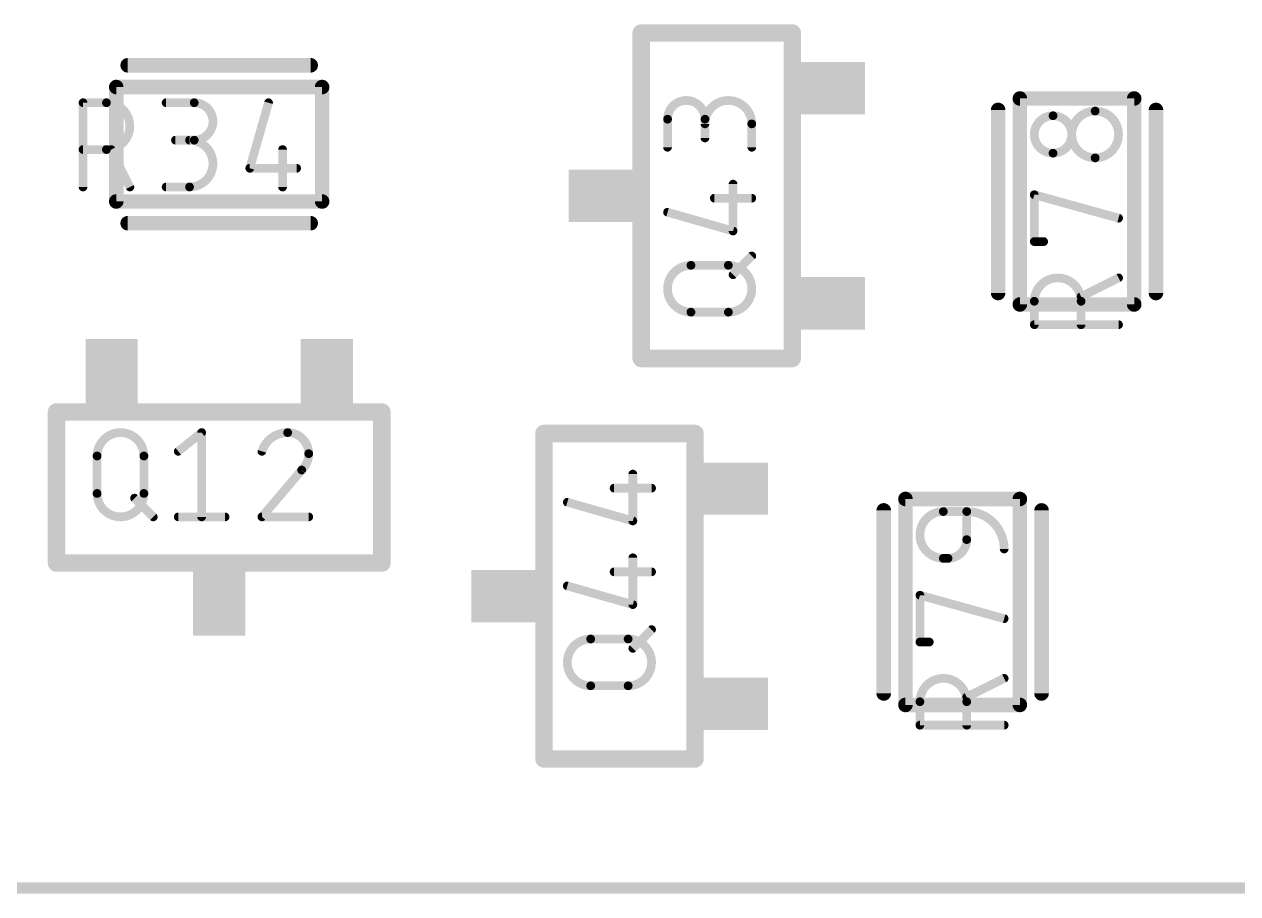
# Model space of a CAD drawing. Extents: x 0 to 107, y -11 to 54.
# Drawn here: x 75.3 to 85.91, y -10.55 to -2.95 of the extents above; entities that cross this region are included whole.
import ezdxf

# ---------------------------------------------------------------- set-up
doc = ezdxf.new("R2010")
doc.units = 0
for name, color, linetype in [('117', 253, 'CONTINUOUS'), ('21', 253, 'CONTINUOUS'), ('51', 253, 'CONTINUOUS')]:
    doc.layers.add(name, color=color, linetype=linetype)

# ---------------------------------------------------------------- blocks, each defined once
blk = doc.blocks.new('RECT')
blk.add_solid([(-0.5, -0.5), (0.5, -0.5), (-0.5, 0.5), (0.5, 0.5)])

msp = doc.modelspace()

# ---------------------------------------------------------------- linework, layer by layer
at = {"layer": '117'}
for points, const_width in [([(75.8097, -4.3736), (75.8097, -3.637)], 0.0762), ([(75.8097, -3.637), (76.0143, -3.637)], 0.0762), ([(76.5361, -3.637), (76.7817, -3.637)], 0.0762), ([(77.4313, -3.637), (77.2676, -4.2099)], 0.0762), ([(80.9198, -4.0263), (80.9198, -3.7808)], 0.0762), ([(81.2472, -3.7808), (81.2472, -3.9445)], 0.0762), ([(81.6564, -4.0263), (81.6564, -3.8217)], 0.0762), ([(76.0143, -4.0462), (75.8097, -4.0462)], 0.0762), ([(76.2189, -4.3736), (76.0553, -4.0462)], 0.0762), ([(76.7817, -3.9643), (76.618, -3.9643)], 0.0762), ([(77.5541, -4.0462), (77.5541, -4.3736)], 0.0762), ([(77.2676, -4.2099), (77.6769, -4.2099)], 0.0762), ([(76.5361, -4.3736), (76.7407, -4.3736)], 0.0762), ([(81.4928, -4.7578), (81.4928, -4.3486)], 0.0762), ([(81.3291, -4.4714), (81.6564, -4.4714)], 0.0762), ([(84.1264, -4.8505), (84.1264, -4.4412)], 0.0762), ([(84.1264, -4.4412), (84.863, -4.6459)], 0.0762), ([(80.9198, -4.5941), (81.4928, -4.7578)], 0.0762), ([(84.2083, -4.8505), (84.1264, -4.8505)], 0.0762), ([(81.4928, -5.14), (81.6564, -4.9763)], 0.0762), ([(81.1245, -5.0581), (81.4518, -5.0581)], 0.0762), ([(84.863, -5.1676), (84.5357, -5.3313)], 0.0762), ([(84.1264, -5.5769), (84.1264, -5.3723)], 0.0762), ([(84.5357, -5.3723), (84.5357, -5.5769)], 0.0762), ([(81.4518, -5.4674), (81.1245, -5.4674)], 0.0762), ([(84.863, -5.5769), (84.1264, -5.5769)], 0.0762), ([(76.6422, -6.6835), (76.8468, -6.5198)], 0.0762), ([(76.8468, -6.5198), (76.8468, -7.2564)], 0.0762), ([(75.9326, -7.0518), (75.9326, -6.7245)], 0.0762), ([(76.3419, -6.7245), (76.3419, -7.0518)], 0.0762), ([(77.7215, -6.8472), (77.3737, -7.2564)], 0.0762), ([(80.6165, -7.2919), (80.6165, -6.8826)], 0.0762), ([(80.4528, -7.0054), (80.7802, -7.0054)], 0.0762), ([(76.26, -7.0928), (76.4237, -7.2564)], 0.0762), ([(80.0436, -7.1282), (80.6165, -7.2919)], 0.0762), ([(83.3311, -7.2097), (83.5357, -7.2097)], 0.0762), ([(83.5357, -7.2097), (83.5357, -7.4553)], 0.0762), ([(76.6422, -7.2564), (77.0514, -7.2564)], 0.0762), ([(77.3737, -7.2564), (77.7829, -7.2564)], 0.0762), ([(80.6165, -8.0234), (80.6165, -7.6142)], 0.0762), ([(83.372, -7.6189), (83.3311, -7.6189)], 0.0762), ([(80.4528, -7.7369), (80.7802, -7.7369)], 0.0762), ([(80.0436, -7.8597), (80.6165, -8.0234)], 0.0762), ([(83.1264, -8.3505), (83.1264, -7.9412)], 0.0762), ([(83.1264, -7.9412), (83.863, -8.1459)], 0.0762), ([(80.6165, -8.4055), (80.7802, -8.2419)], 0.0762), ([(80.2482, -8.3237), (80.5756, -8.3237)], 0.0762), ([(83.2083, -8.3505), (83.1264, -8.3505)], 0.0762), ([(80.5756, -8.7329), (80.2482, -8.7329)], 0.0762), ([(83.863, -8.6676), (83.5357, -8.8313)], 0.0762), ([(83.1264, -9.0769), (83.1264, -8.8723)], 0.0762), ([(83.5357, -8.8723), (83.5357, -9.0769)], 0.0762), ([(83.863, -9.0769), (83.1264, -9.0769)], 0.0762), ([(1.5, -10.5), (105, -10.5)], 0.1)]:
    msp.add_lwpolyline(points, dxfattribs=dict(at, const_width=const_width))
for points, const_width in [([(75.8097, -3.6179, 1), (75.8097, -3.656)], 0.0381), ([(75.8288, -3.637, 1), (75.7907, -3.637)], 0.0381), ([(76.0143, -4.0462, 1), (76.0143, -3.637)], 0.0762), ([(76.0143, -3.6179, 1), (76.0143, -3.656)], 0.0381), ([(76.0143, -3.656, 1), (76.0143, -3.6179)], 0.0381), ([(76.5361, -3.6179, 1), (76.5361, -3.656)], 0.0381), ([(76.7817, -3.9643, 1), (76.7817, -3.637)], 0.0762), ([(76.7817, -3.6179, 1), (76.7817, -3.656)], 0.0381), ([(76.7817, -3.656, 1), (76.7817, -3.6179)], 0.0381), ([(77.4496, -3.6422, 1), (77.413, -3.6317)], 0.0381), ([(81.2472, -3.7808, 1), (80.9198, -3.7808)], 0.0762), ([(81.6564, -3.8217, 1), (81.2472, -3.8217)], 0.0762), ([(84.2901, -3.7506, 1), (84.2901, -4.078)], 0.0762), ([(84.2901, -4.078, 1), (84.2901, -3.7506)], 0.0762), ([(84.2901, -3.7316, 1), (84.2901, -3.7697)], 0.0381), ([(84.2901, -3.7697, 1), (84.2901, -3.7316)], 0.0381), ([(84.6584, -3.7097, 1), (84.6584, -4.1189)], 0.0762), ([(84.6584, -4.1189, 1), (84.6584, -3.7097)], 0.0762), ([(84.6584, -3.6907, 1), (84.6584, -3.7288)], 0.0381), ([(84.6584, -3.7288, 1), (84.6584, -3.6907)], 0.0381), ([(80.9389, -3.7808, 1), (80.9008, -3.7808)], 0.0381), ([(80.9008, -3.7808, 1), (80.9389, -3.7808)], 0.0381), ([(81.2663, -3.7808, 1), (81.2282, -3.7808)], 0.0381), ([(81.2282, -3.7808, 1), (81.2663, -3.7808)], 0.0381), ([(81.2282, -3.8217, 1), (81.2663, -3.8217)], 0.0381), ([(81.6755, -3.8217, 1), (81.6374, -3.8217)], 0.0381), ([(81.6374, -3.8217, 1), (81.6755, -3.8217)], 0.0381), ([(75.8097, -4.0271, 1), (75.8097, -4.0652)], 0.0381), ([(76.0143, -4.0271, 1), (76.0143, -4.0652)], 0.0381), ([(76.0143, -4.0652, 1), (76.0143, -4.0271)], 0.0381), ([(76.0723, -4.0377, 1), (76.0382, -4.0547)], 0.0381), ([(76.618, -3.9453, 1), (76.618, -3.9834)], 0.0381), ([(76.7407, -4.3736, 1), (76.7407, -3.9643)], 0.0762), ([(76.7407, -3.9453, 1), (76.7407, -3.9834)], 0.0381), ([(76.7817, -3.9453, 1), (76.7817, -3.9834)], 0.0381), ([(76.7817, -3.9834, 1), (76.7817, -3.9453)], 0.0381), ([(77.5731, -4.0462, 1), (77.535, -4.0462)], 0.0381), ([(80.9008, -4.0263, 1), (80.9389, -4.0263)], 0.0381), ([(81.2282, -3.9445, 1), (81.2663, -3.9445)], 0.0381), ([(81.6374, -4.0263, 1), (81.6755, -4.0263)], 0.0381), ([(84.2901, -4.059, 1), (84.2901, -4.0971)], 0.0381), ([(84.2901, -4.0971, 1), (84.2901, -4.059)], 0.0381), ([(84.6584, -4.0999, 1), (84.6584, -4.138)], 0.0381), ([(84.6584, -4.138, 1), (84.6584, -4.0999)], 0.0381), ([(77.2676, -4.1908, 1), (77.2676, -4.2289)], 0.0381), ([(77.2493, -4.2046, 1), (77.286, -4.2151)], 0.0381), ([(77.6769, -4.2289, 1), (77.6769, -4.1908)], 0.0381), ([(76.2019, -4.3821, 1), (76.236, -4.365)], 0.0381), ([(76.5361, -4.3545, 1), (76.5361, -4.3926)], 0.0381), ([(76.7407, -4.3545, 1), (76.7407, -4.3926)], 0.0381), ([(76.7407, -4.3926, 1), (76.7407, -4.3545)], 0.0381), ([(81.5118, -4.3486, 1), (81.4737, -4.3486)], 0.0381), ([(75.7907, -4.3736, 1), (75.8288, -4.3736)], 0.0381), ([(77.535, -4.3736, 1), (77.5731, -4.3736)], 0.0381), ([(81.3291, -4.4523, 1), (81.3291, -4.4904)], 0.0381), ([(81.6564, -4.4904, 1), (81.6564, -4.4523)], 0.0381), ([(84.1315, -4.4229, 1), (84.1213, -4.4596)], 0.0381), ([(84.1455, -4.4412, 1), (84.1074, -4.4412)], 0.0381), ([(80.9251, -4.5758, 1), (80.9146, -4.6124)], 0.0381), ([(84.8579, -4.6642, 1), (84.8681, -4.6275)], 0.0381), ([(81.4737, -4.7578, 1), (81.5118, -4.7578)], 0.0381), ([(81.4875, -4.7761, 1), (81.498, -4.7395)], 0.0381), ([(84.1264, -4.8314, 1), (84.1264, -4.8695)], 0.0381), ([(84.1074, -4.8505, 1), (84.1455, -4.8505)], 0.0381), ([(84.2083, -4.8695, 1), (84.2083, -4.8314)], 0.0381), ([(81.6699, -4.9898, 1), (81.643, -4.9628)], 0.0381), ([(81.1245, -5.0581, 1), (81.1245, -5.4674)], 0.0762), ([(81.1245, -5.0391, 1), (81.1245, -5.0772)], 0.0381), ([(81.1245, -5.0772, 1), (81.1245, -5.0391)], 0.0381), ([(81.4518, -5.4674, 1), (81.4518, -5.0581)], 0.0762), ([(81.4518, -5.0391, 1), (81.4518, -5.0772)], 0.0381), ([(81.4518, -5.0772, 1), (81.4518, -5.0391)], 0.0381), ([(81.4793, -5.1265, 1), (81.5062, -5.1535)], 0.0381), ([(84.5357, -5.3723, 1), (84.1264, -5.3723)], 0.0762), ([(84.8716, -5.1847, 1), (84.8545, -5.1506)], 0.0381), ([(84.5271, -5.3143, 1), (84.5442, -5.3484)], 0.0381), ([(84.1455, -5.3723, 1), (84.1074, -5.3723)], 0.0381), ([(84.1074, -5.3723, 1), (84.1455, -5.3723)], 0.0381), ([(84.5547, -5.3723, 1), (84.5166, -5.3723)], 0.0381), ([(84.5166, -5.3723, 1), (84.5547, -5.3723)], 0.0381), ([(81.1245, -5.4483, 1), (81.1245, -5.4864)], 0.0381), ([(81.1245, -5.4864, 1), (81.1245, -5.4483)], 0.0381), ([(81.4518, -5.4483, 1), (81.4518, -5.4864)], 0.0381), ([(81.4518, -5.4864, 1), (81.4518, -5.4483)], 0.0381), ([(84.1264, -5.5578, 1), (84.1264, -5.5959)], 0.0381), ([(84.1074, -5.5769, 1), (84.1455, -5.5769)], 0.0381), ([(84.5166, -5.5769, 1), (84.5547, -5.5769)], 0.0381), ([(84.863, -5.5959, 1), (84.863, -5.5578)], 0.0381), ([(76.3419, -6.7245, 1), (75.9326, -6.7245)], 0.0762), ([(76.8658, -6.5198, 1), (76.8277, -6.5198)], 0.0381), ([(76.8587, -6.5347, 1), (76.8349, -6.505)], 0.0381), ([(77.5988, -6.5198, 0.3252), (77.3737, -6.6835)], 0.0762), ([(77.7829, -6.704, 0.4142), (77.5988, -6.5198)], 0.0762), ([(77.5988, -6.5008, 1), (77.5988, -6.5389)], 0.0381), ([(77.5988, -6.5389, 1), (77.5988, -6.5008)], 0.0381), ([(76.6303, -6.6687, 1), (76.6541, -6.6984)], 0.0381), ([(77.3556, -6.6777, 1), (77.3918, -6.6894)], 0.0381), ([(77.7215, -6.8472, 0.2053), (77.7829, -6.704)], 0.0762), ([(77.802, -6.704, 1), (77.7639, -6.704)], 0.0381), ([(75.9517, -6.7245, 1), (75.9136, -6.7245)], 0.0381), ([(75.9136, -6.7245, 1), (75.9517, -6.7245)], 0.0381), ([(76.3609, -6.7245, 1), (76.3228, -6.7245)], 0.0381), ([(76.3228, -6.7245, 1), (76.3609, -6.7245)], 0.0381), ([(77.7639, -6.704, 1), (77.802, -6.704)], 0.0381), ([(77.7084, -6.8334, 1), (77.7347, -6.861)], 0.0381), ([(77.7361, -6.8596, 1), (77.707, -6.8349)], 0.0381), ([(80.6355, -6.8826, 1), (80.5974, -6.8826)], 0.0381), ([(80.4528, -6.9864, 1), (80.4528, -7.0245)], 0.0381), ([(80.7802, -7.0245, 1), (80.7802, -6.9864)], 0.0381), ([(75.9326, -7.0518, 1), (76.3419, -7.0518)], 0.0762), ([(75.9517, -7.0518, 1), (75.9136, -7.0518)], 0.0381), ([(75.9136, -7.0518, 1), (75.9517, -7.0518)], 0.0381), ([(76.2735, -7.0793, 1), (76.2465, -7.1062)], 0.0381), ([(76.3609, -7.0518, 1), (76.3228, -7.0518)], 0.0381), ([(76.3228, -7.0518, 1), (76.3609, -7.0518)], 0.0381), ([(80.0488, -7.1099, 1), (80.0383, -7.1465)], 0.0381), ([(83.3311, -7.2097, 1), (83.3311, -7.6189)], 0.0762), ([(83.3311, -7.1907, 1), (83.3311, -7.2288)], 0.0381), ([(83.3311, -7.2288, 1), (83.3311, -7.1907)], 0.0381), ([(83.5547, -7.2097, 1), (83.5166, -7.2097)], 0.0381), ([(83.863, -7.5371, 0.4142), (83.5357, -7.2097)], 0.0762), ([(83.5357, -7.1907, 1), (83.5357, -7.2288)], 0.0381), ([(83.5357, -7.2288, 1), (83.5357, -7.1907)], 0.0381), ([(76.4102, -7.2699, 1), (76.4372, -7.243)], 0.0381), ([(76.6422, -7.2374, 1), (76.6422, -7.2755)], 0.0381), ([(76.8277, -7.2564, 1), (76.8658, -7.2564)], 0.0381), ([(77.0514, -7.2755, 1), (77.0514, -7.2374)], 0.0381), ([(77.3737, -7.2374, 1), (77.3737, -7.2755)], 0.0381), ([(77.3592, -7.2441, 1), (77.3882, -7.2688)], 0.0381), ([(77.7829, -7.2755, 1), (77.7829, -7.2374)], 0.0381), ([(80.5974, -7.2919, 1), (80.6355, -7.2919)], 0.0381), ([(80.6112, -7.3102, 1), (80.6217, -7.2735)], 0.0381), ([(83.372, -7.6189, 0.4142), (83.5357, -7.4553)], 0.0762), ([(83.5547, -7.4553, 1), (83.5166, -7.4553)], 0.0381), ([(83.5166, -7.4553, 1), (83.5547, -7.4553)], 0.0381), ([(83.844, -7.5371, 1), (83.8821, -7.5371)], 0.0381), ([(80.6355, -7.6142, 1), (80.5974, -7.6142)], 0.0381), ([(83.3311, -7.5999, 1), (83.3311, -7.638)], 0.0381), ([(83.3311, -7.638, 1), (83.3311, -7.5999)], 0.0381), ([(83.372, -7.5999, 1), (83.372, -7.638)], 0.0381), ([(83.372, -7.638, 1), (83.372, -7.5999)], 0.0381), ([(80.4528, -7.7179, 1), (80.4528, -7.756)], 0.0381), ([(80.7802, -7.756, 1), (80.7802, -7.7179)], 0.0381), ([(80.0488, -7.8414, 1), (80.0383, -7.878)], 0.0381), ([(83.1315, -7.9229, 1), (83.1213, -7.9596)], 0.0381), ([(83.1455, -7.9412, 1), (83.1074, -7.9412)], 0.0381), ([(80.5974, -8.0234, 1), (80.6355, -8.0234)], 0.0381), ([(80.6112, -8.0417, 1), (80.6217, -8.0051)], 0.0381), ([(83.8579, -8.1642, 1), (83.8681, -8.1275)], 0.0381), ([(80.7936, -8.2553, 1), (80.7667, -8.2284)], 0.0381), ([(80.2482, -8.3237, 1), (80.2482, -8.7329)], 0.0762), ([(80.2482, -8.3047, 1), (80.2482, -8.3428)], 0.0381), ([(80.2482, -8.3428, 1), (80.2482, -8.3047)], 0.0381), ([(80.5756, -8.7329, 1), (80.5756, -8.3237)], 0.0762), ([(80.5756, -8.3047, 1), (80.5756, -8.3428)], 0.0381), ([(80.5756, -8.3428, 1), (80.5756, -8.3047)], 0.0381), ([(80.603, -8.3921, 1), (80.6299, -8.419)], 0.0381), ([(83.1264, -8.3314, 1), (83.1264, -8.3695)], 0.0381), ([(83.1074, -8.3505, 1), (83.1455, -8.3505)], 0.0381), ([(83.2083, -8.3695, 1), (83.2083, -8.3314)], 0.0381), ([(80.2482, -8.7139, 1), (80.2482, -8.752)], 0.0381), ([(80.2482, -8.752, 1), (80.2482, -8.7139)], 0.0381), ([(80.5756, -8.7139, 1), (80.5756, -8.752)], 0.0381), ([(80.5756, -8.752, 1), (80.5756, -8.7139)], 0.0381), ([(83.5357, -8.8723, 1), (83.1264, -8.8723)], 0.0762), ([(83.8716, -8.6847, 1), (83.8545, -8.6506)], 0.0381), ([(83.5271, -8.8143, 1), (83.5442, -8.8484)], 0.0381), ([(83.1455, -8.8723, 1), (83.1074, -8.8723)], 0.0381), ([(83.1074, -8.8723, 1), (83.1455, -8.8723)], 0.0381), ([(83.5547, -8.8723, 1), (83.5166, -8.8723)], 0.0381), ([(83.5166, -8.8723, 1), (83.5547, -8.8723)], 0.0381), ([(83.1264, -9.0578, 1), (83.1264, -9.0959)], 0.0381), ([(83.1074, -9.0769, 1), (83.1455, -9.0769)], 0.0381), ([(83.5166, -9.0769, 1), (83.5547, -9.0769)], 0.0381), ([(83.863, -9.0959, 1), (83.863, -9.0578)], 0.0381)]:
    msp.add_lwpolyline(points, format="xyb", dxfattribs=dict(at, const_width=const_width))
at = {"layer": '21', "const_width": 0.0635}
for points in [[(76.2, -3.2782, 1), (76.2, -3.3418)], [(77.8, -3.3418, 1), (77.8, -3.2782)], [(83.8418, -3.7, 1), (83.7782, -3.7)], [(85.2218, -3.7, 1), (85.1582, -3.7)], [(76.2, -4.6583, 1), (76.2, -4.7218)], [(77.8, -4.7218, 1), (77.8, -4.6583)], [(83.7782, -5.3, 1), (83.8418, -5.3)], [(85.1582, -5.3, 1), (85.2218, -5.3)], [(82.8418, -7.2, 1), (82.7782, -7.2)], [(84.2218, -7.2, 1), (84.1582, -7.2)], [(82.7782, -8.8, 1), (82.8418, -8.8)], [(84.1582, -8.8, 1), (84.2218, -8.8)]]:
    msp.add_lwpolyline(points, format="xyb", dxfattribs=at)
at = {"layer": '21', "const_width": 0.127}
for points in [[(76.2, -3.31), (77.8, -3.31)], [(83.81, -5.3), (83.81, -3.7)], [(85.19, -5.3), (85.19, -3.7)], [(76.2, -4.69), (77.8, -4.69)], [(82.81, -8.8), (82.81, -7.2)], [(84.19, -8.8), (84.19, -7.2)]]:
    msp.add_lwpolyline(points, dxfattribs=at)
at = {"layer": '51'}
for points, const_width in [([(80.6896, -3.0276), (82.0104, -3.0276)], 0.1524), ([(80.6896, -5.8724), (80.6896, -3.0276)], 0.1524), ([(82.0104, -3.0276), (82.0104, -5.8724)], 0.1524), ([(76.1, -3.5), (77.9, -3.5)], 0.127), ([(76.1, -3.5), (76.1, -4.5)], 0.127), ([(77.9, -3.5), (77.9, -4.5)], 0.127), ([(84, -5.4), (84, -3.6)], 0.127), ([(84, -3.6), (85, -3.6)], 0.127), ([(85, -5.4), (85, -3.6)], 0.127), ([(76.1, -4.5), (77.9, -4.5)], 0.127), ([(84, -5.4), (85, -5.4)], 0.127), ([(82.0104, -5.8724), (80.6896, -5.8724)], 0.1524), ([(75.5776, -7.6604), (75.5776, -6.3396)], 0.1524), ([(75.5776, -6.3396), (78.4224, -6.3396)], 0.1524), ([(78.4224, -6.3396), (78.4224, -7.6604)], 0.1524), ([(79.8396, -6.5276), (81.1604, -6.5276)], 0.1524), ([(79.8396, -9.3724), (79.8396, -6.5276)], 0.1524), ([(81.1604, -6.5276), (81.1604, -9.3724)], 0.1524), ([(83, -8.9), (83, -7.1)], 0.127), ([(83, -7.1), (84, -7.1)], 0.127), ([(84, -8.9), (84, -7.1)], 0.127), ([(78.4224, -7.6604), (75.5776, -7.6604)], 0.1524), ([(83, -8.9), (84, -8.9)], 0.127), ([(81.1604, -9.3724), (79.8396, -9.3724)], 0.1524)]:
    msp.add_lwpolyline(points, dxfattribs=dict(at, const_width=const_width))
for points, const_width in [([(80.6896, -2.9895, 1), (80.6896, -3.0657)], 0.0762), ([(80.7277, -3.0276, 1), (80.6515, -3.0276)], 0.0762), ([(82.0485, -3.0276, 1), (81.9723, -3.0276)], 0.0762), ([(82.0104, -3.0657, 1), (82.0104, -2.9895)], 0.0762), ([(76.1, -3.4682, 1), (76.1, -3.5318)], 0.0635), ([(76.1318, -3.5, 1), (76.0683, -3.5)], 0.0635), ([(77.9318, -3.5, 1), (77.8683, -3.5)], 0.0635), ([(77.9, -3.5318, 1), (77.9, -3.4682)], 0.0635), ([(84.0318, -3.6, 1), (83.9682, -3.6)], 0.0635), ([(84, -3.5682, 1), (84, -3.6318)], 0.0635), ([(85.0318, -3.6, 1), (84.9682, -3.6)], 0.0635), ([(85, -3.6318, 1), (85, -3.5682)], 0.0635), ([(76.1, -4.4683, 1), (76.1, -4.5317)], 0.0635), ([(77.9, -4.5317, 1), (77.9, -4.4683)], 0.0635), ([(76.0683, -4.5, 1), (76.1318, -4.5)], 0.0635), ([(77.8683, -4.5, 1), (77.9318, -4.5)], 0.0635), ([(83.9682, -5.4, 1), (84.0318, -5.4)], 0.0635), ([(84, -5.3683, 1), (84, -5.4318)], 0.0635), ([(84.9682, -5.4, 1), (85.0318, -5.4)], 0.0635), ([(85, -5.4318, 1), (85, -5.3683)], 0.0635), ([(80.6896, -5.8343, 1), (80.6896, -5.9105)], 0.0762), ([(80.6515, -5.8724, 1), (80.7277, -5.8724)], 0.0762), ([(81.9723, -5.8724, 1), (82.0485, -5.8724)], 0.0762), ([(82.0104, -5.9105, 1), (82.0104, -5.8343)], 0.0762), ([(75.6157, -6.3396, 1), (75.5395, -6.3396)], 0.0762), ([(75.5776, -6.3015, 1), (75.5776, -6.3777)], 0.0762), ([(78.4605, -6.3396, 1), (78.3843, -6.3396)], 0.0762), ([(78.4224, -6.3777, 1), (78.4224, -6.3015)], 0.0762), ([(79.8396, -6.4895, 1), (79.8396, -6.5657)], 0.0762), ([(79.8777, -6.5276, 1), (79.8015, -6.5276)], 0.0762), ([(81.1985, -6.5276, 1), (81.1223, -6.5276)], 0.0762), ([(81.1604, -6.5657, 1), (81.1604, -6.4895)], 0.0762), ([(83.0318, -7.1, 1), (82.9682, -7.1)], 0.0635), ([(83, -7.0683, 1), (83, -7.1318)], 0.0635), ([(84.0318, -7.1, 1), (83.9682, -7.1)], 0.0635), ([(84, -7.1318, 1), (84, -7.0683)], 0.0635), ([(75.5776, -7.6223, 1), (75.5776, -7.6985)], 0.0762), ([(75.5395, -7.6604, 1), (75.6157, -7.6604)], 0.0762), ([(78.3843, -7.6604, 1), (78.4605, -7.6604)], 0.0762), ([(78.4224, -7.6985, 1), (78.4224, -7.6223)], 0.0762), ([(83, -8.8682, 1), (83, -8.9318)], 0.0635), ([(82.9682, -8.9, 1), (83.0318, -8.9)], 0.0635), ([(83.9682, -8.9, 1), (84.0318, -8.9)], 0.0635), ([(84, -8.9318, 1), (84, -8.8682)], 0.0635), ([(79.8396, -9.3343, 1), (79.8396, -9.4105)], 0.0762), ([(79.8015, -9.3724, 1), (79.8777, -9.3724)], 0.0762), ([(81.1223, -9.3724, 1), (81.1985, -9.3724)], 0.0762), ([(81.1604, -9.4105, 1), (81.1604, -9.3343)], 0.0762)]:
    msp.add_lwpolyline(points, format="xyb", dxfattribs=dict(at, const_width=const_width))

# ---------------------------------------------------------------- block references
for p, xscale, yscale, rotation in [((82.354, -3.5098), 0.4564, 0.5857, 90), ((80.3466, -4.45), 0.4573, 0.584, 90), ((82.3542, -5.3906), 0.4588, 0.5859, 90), ((76.0598, -5.996), 0.4564, 0.5857, 180), ((77.9406, -5.9958), 0.4588, 0.5859, 180), ((81.504, -7.0098), 0.4564, 0.5857, 90), ((77, -8.0034), 0.4573, 0.584, 180), ((79.4966, -7.95), 0.4573, 0.584, 90), ((81.5042, -8.8906), 0.4588, 0.5859, 90)]:
    msp.add_blockref('RECT', p, dxfattribs=dict(at, xscale=xscale, yscale=yscale, rotation=rotation))

doc.saveas('drawing.dxf')
